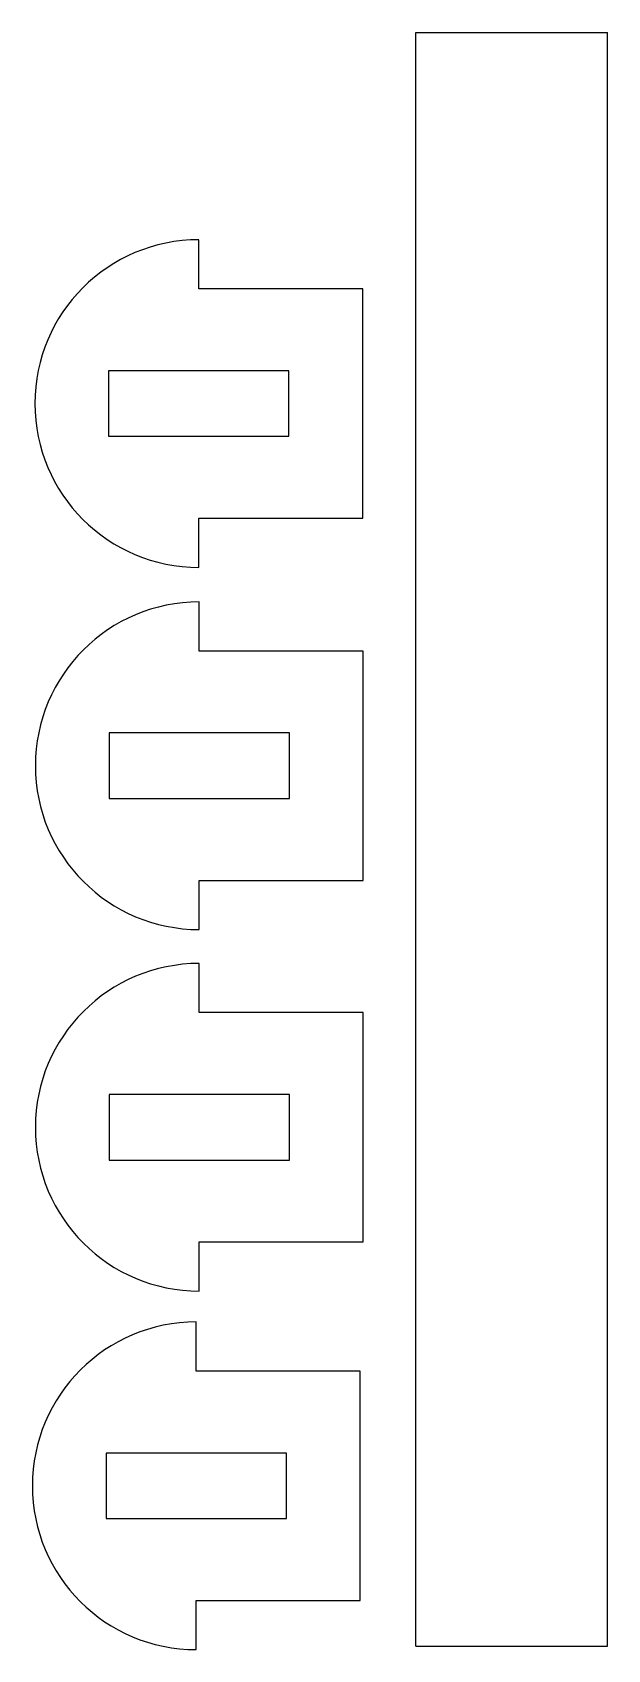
# Model space of a CAD drawing. Header units: millimetres. Extents: x 176 to 211.1, y -27.4 to 71.3.
import ezdxf

# ---------------------------------------------------------------- set-up
doc = ezdxf.new("R2010")
doc.units = ezdxf.units.MM

msp = doc.modelspace()

# ---------------------------------------------------------------- linework, layer by layer
at = {"color": 7, "linetype": 'Continuous', "lineweight": 25}
for p, q in [((199.388, -27.186), (199.388, 71.314)), ((211.088, -27.186), (211.088, 71.314)), ((186.148, 55.656), (186.148, 58.656)), ((196.148, 55.656), (186.148, 55.656)), ((196.148, 41.656), (196.148, 55.656)), ((180.648, 50.656), (180.648, 46.656)), ((191.648, 50.656), (180.648, 50.656)), ((191.648, 46.656), (191.648, 50.656)), ((180.648, 46.656), (191.648, 46.656)), ((186.148, 38.656), (186.148, 41.656)), ((186.148, 41.656), (196.148, 41.656)), ((186.181, 33.551), (186.181, 36.551)), ((196.181, 33.551), (186.181, 33.551)), ((196.181, 19.551), (196.181, 33.551)), ((180.681, 28.551), (180.681, 24.551)), ((191.681, 28.551), (180.681, 28.551)), ((191.681, 24.551), (191.681, 28.551)), ((180.681, 24.551), (191.681, 24.551)), ((186.181, 16.551), (186.181, 19.551)), ((186.181, 19.551), (196.181, 19.551)), ((186.181, 11.482), (186.181, 14.482)), ((196.181, 11.482), (186.181, 11.482)), ((196.181, -2.518), (196.181, 11.482)), ((180.681, 6.482), (180.681, 2.482)), ((191.681, 6.482), (180.681, 6.482)), ((191.681, 2.482), (191.681, 6.482)), ((180.681, 2.482), (191.681, 2.482)), ((186.181, -5.518), (186.181, -2.518)), ((186.181, -2.518), (196.181, -2.518)), ((185.997, -10.403), (185.997, -7.403)), ((195.997, -10.403), (185.997, -10.403)), ((195.997, -24.403), (195.997, -10.403)), ((180.497, -15.403), (180.497, -19.403)), ((191.497, -15.403), (180.497, -15.403)), ((191.497, -19.403), (191.497, -15.403)), ((180.497, -19.403), (191.497, -19.403)), ((185.997, -27.403), (185.997, -24.403)), ((185.997, -24.403), (195.997, -24.403))]:
    msp.add_line(p, q, dxfattribs=at)
for p, q in [((199.388, 71.314), (211.088, 71.314)), ((199.388, -27.186), (211.088, -27.186))]:
    msp.add_line(p, q)
for centre in [(186.148, 48.656), (186.181, 26.551), (186.181, 4.482), (185.997, -17.403)]:
    msp.add_arc(centre, 10, 90, 270, dxfattribs=at)

doc.saveas('drawing.dxf')
